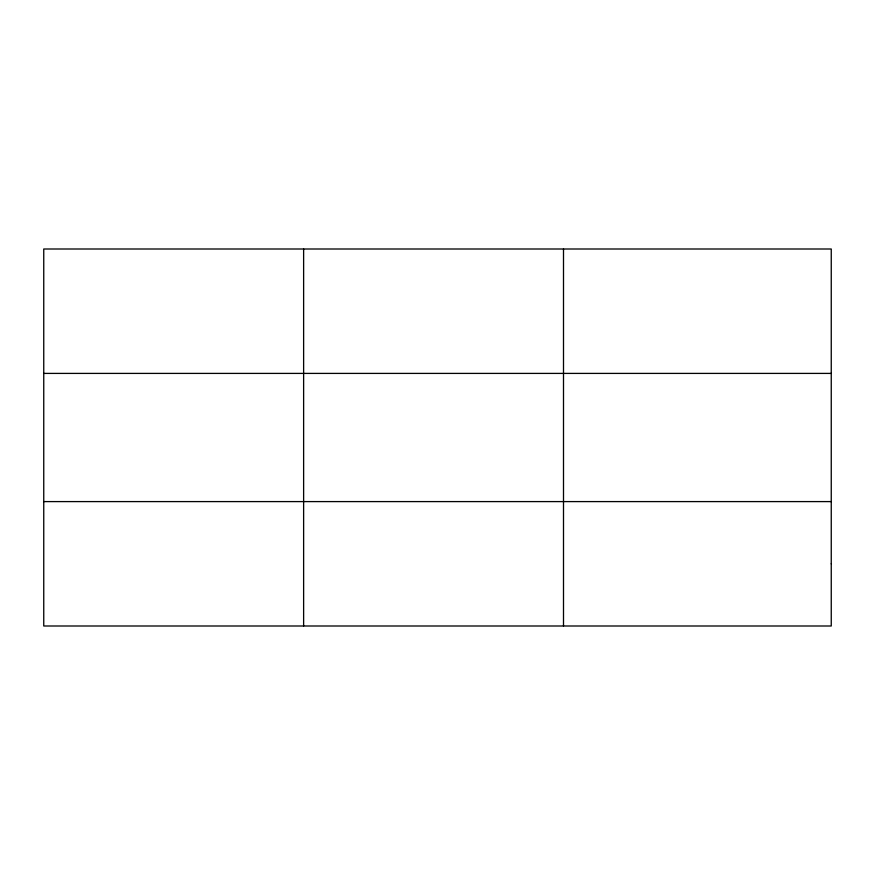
<?xml version="1.0" encoding="UTF-8"?>
<svg xmlns="http://www.w3.org/2000/svg" width="875" height="875" viewBox="0 0 875 875"><rect width="100%" height="100%" fill="white"/><g stroke="black" fill="none" stroke-linecap="round" stroke-linejoin="round"><path stroke-width="1.31" d="M303.625 625.997L303.625 249.003M563.5 625.997L563.5 249.003M43.75 373.406L831.25 373.406M43.75 501.594L831.25 501.594M831.25 563.795L831.25 625.997L43.75 625.997L43.75 249.003L831.25 249.003L831.25 563.795"/></g></svg>
